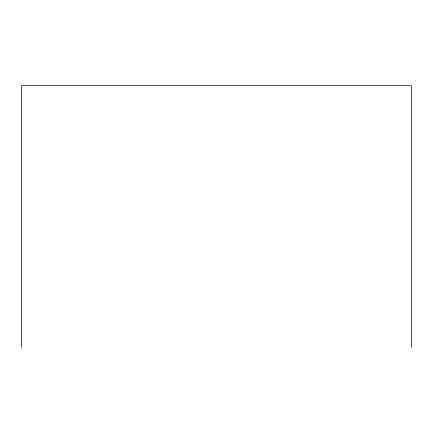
<?xml version="1.0" encoding="UTF-8"?>
<svg xmlns="http://www.w3.org/2000/svg" width="433" height="433" viewBox="0 0 433 433"><rect width="100%" height="100%" fill="white"/><g stroke="black" fill="none" stroke-linecap="round" stroke-linejoin="round"><path stroke-width="0.65" d="M411.35 347.38L411.35 85.62L21.65 85.62L21.65 347.38"/></g></svg>
